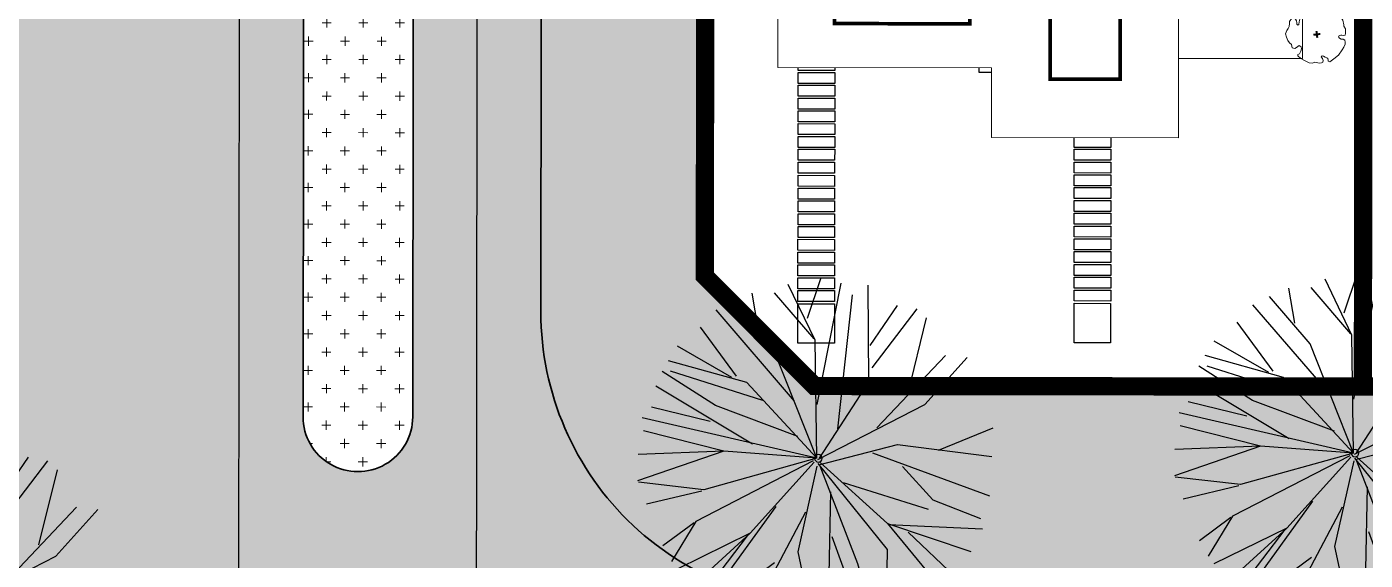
# Model space of a CAD drawing. Header units: millimetres. Extents: x -1030105 to 906887, y -616134 to 1220667.
# Drawn here: x -685619 to -649025, y -397549 to -382964 of the extents above; entities that cross this region are included whole.
import ezdxf

# ---------------------------------------------------------------- set-up
doc = ezdxf.new("R2010")
doc.units = ezdxf.units.MM
doc.header["$MEASUREMENT"] = 0
for name, pattern in [('ACAD_ISO10W100', [18.5, 12, -3, 0.5, -3]), ('DASHED', [0.75, 0.5, -0.25]), ('HIDDEN', [9.524999999999999, 6.35, -3.175])]:
    doc.linetypes.add(name, pattern=pattern)
doc.layers.add('+ toa do mong', color=7, linetype='Continuous', true_color=0xfa1a05)
for name, color, linetype, lineweight in [('240930  KHU B- TMB gời inno$0$A-WALL', 1, 'Continuous', 30), ('240930  KHU B- TMB gời inno$0$GFA', 6, 'Continuous', 0), ('QH_HTKT_GT_Chigioixaydung', 7, 'DASHED', 20), ('QH_HTKT_GT_Longduong', 7, 'Continuous', 35), ('QH_KTCQ_Caycanhquan', 97, 'Continuous', 18)]:
    doc.layers.add(name, color=color, linetype=linetype, lineweight=lineweight)
for name, color, linetype in [('240930  KHU B- TMB gời inno$0$DA-ELEV-PEN1', 8, 'Continuous'), ('240930  KHU B- TMB gời inno$0$DA-FLOR-PATT', 251, 'Continuous'), ('240930  KHU B- TMB gời inno$0$DA-WALL-PATT', 8, 'Continuous'), ('240930  KHU B- TMB gời inno$0$TMB-KHU B-XREF$0$Xref-LBC-Plot$0$DA-SITE-CNTR1', 8, 'Continuous'), ('DA-LANS-TREE', 7, 'Continuous'), ('Dat cong trinh cac loai', 6, 'Continuous'), ('KTCQ CẢNH QUAN', 192, 'Continuous'), ('N-cay lon', 192, 'Continuous'), ('ranh dat', 7, 'Continuous'), ('ranh dat DG', 224, 'Continuous'), ('T-timduong', 1, 'DASHED'), ('TMB-KHU B-XREF$0$Xref-LBC-Plot$0$DA-SITE-CNTR1', 8, 'Continuous')]:
    doc.layers.add(name, color=color, linetype=linetype)
doc.layers.add('TMB-KHU B-XREF$0$GRASS', color=95, linetype='Continuous', lineweight=0, transparency=0.6)

# ---------------------------------------------------------------- blocks, each defined once
blk = doc.blocks.new('*U1395')
at = {"layer": '240930  KHU B- TMB gời inno$0$DA-WALL-PATT'}
blk.add_lwpolyline([(-0.003229222828849743, -599.9999999912397), (-300.0032292184842, -599.9983853798185), (-299.9978471795839, 400.0017712514673), (0.002152816071429697, 400.000156640046)], close=True, dxfattribs=at)
blk = doc.blocks.new('*U1408')
at = {"color": 0, "linetype": 'ByBlock', "lineweight": -2, "transparency": 16777216, "rotation": 180.0003083671565}
for p in [(-652.041398928789, -240490.545235117), (-302.0413989338581, -240490.5433514037), (47.95860106107284, -240490.5414676903), (397.9586010560033, -240490.539583977), (747.9586010509342, -240490.5377002637), (1097.958601045865, -240490.5358165504), (1447.958601040796, -240490.533932837), (1797.958601035727, -240490.5320491237), (2147.958601030658, -240490.5301654104), (2497.958601025588, -240490.5282816971), (2847.958601020519, -240490.5263979837), (3197.95860101545, -240490.5245142704), (3547.958601010381, -240490.5226305571)]:
    blk.add_blockref('*U1395', p, dxfattribs=at)
blk = doc.blocks.new('*U1397')
at = {"layer": '240930  KHU B- TMB gời inno$0$DA-WALL-PATT'}
blk.add_lwpolyline([(-0.003229222828849743, -599.9999999912397), (-300.0032292184842, -599.9983853798185), (-299.9978471795839, 400.0017712514673), (0.002152816071429697, 400.000156640046)], close=True, dxfattribs=at)
blk = doc.blocks.new('*U1396')
at = {"color": 0, "linetype": 'ByBlock', "lineweight": -2, "transparency": 16777216, "rotation": 180.0003083671565}
for p in [(397.9586010560033, -240490.539583977), (747.9586010509342, -240490.5377002637), (1097.958601045865, -240490.5358165504), (1447.958601040796, -240490.533932837), (1797.958601035727, -240490.5320491237), (2147.958601030658, -240490.5301654104), (2497.958601025588, -240490.5282816971), (2847.958601020519, -240490.5263979837), (3197.95860101545, -240490.5245142704), (3547.958601010381, -240490.5226305571)]:
    blk.add_blockref('*U1397', p, dxfattribs=at)
blk = doc.blocks.new('*U1399')
at = {"layer": '240930  KHU B- TMB gời inno$0$DA-WALL-PATT'}
blk.add_lwpolyline([(-0.003229222828849743, -599.9999999912397), (-300.0032292184842, -599.9983853798185), (-299.9978471795839, 400.0017712514673), (0.002152816071429697, 400.000156640046)], close=True, dxfattribs=at)
blk = doc.blocks.new('*U1398')
at = {"color": 0, "linetype": 'ByBlock', "lineweight": -2, "transparency": 16777216, "rotation": 180.0003083671565}
for p in [(-1002.04139892372, -240490.5471188303), (-652.041398928789, -240490.545235117), (-302.0413989338581, -240490.5433514037), (47.95860106107284, -240490.5414676903), (397.9586010560033, -240490.539583977), (747.9586010509342, -240490.5377002637), (1097.958601045865, -240490.5358165504), (1447.958601040796, -240490.533932837), (1797.958601035727, -240490.5320491237), (2147.958601030658, -240490.5301654104), (2497.958601025588, -240490.5282816971), (2847.958601020519, -240490.5263979837), (3197.95860101545, -240490.5245142704), (3547.958601010381, -240490.5226305571)]:
    blk.add_blockref('*U1399', p, dxfattribs=at)
blk = doc.blocks.new('240930  KHU B- TMB gời inno$0$fgfgfrg')
at = {"color": 7}
blk.add_wipeout([(39980.46342275434, 15126.653310571086), (38070.46342275434, 15126.653310571086), (38070.46342275434, 9281.653310571082), (30865.463422754347, 9281.653310571082), (30865.463422754347, 10231.654774109109), (26755.463405896793, 10231.654774109109), (26755.463405896793, 10831.653310571084), (16170.462725696561, 10831.653310571084), (16170.462725696561, 17931.658903863914), (18320.46479738695, 17931.658903863914), (18320.46479738695, 18376.653310571113), (16970.463422754336, 18376.653310571113), (16970.463422754336, 18829.153318667028), (16520.46283136643, 18831.653327476488), (16520.46283136643, 22231.653311284637), (16970.463422754336, 22229.15330247517), (16970.46342275435, 22681.653310571084), (24425.45605765385, 22681.653310571084), (24425.45605765385, 22331.653271817966), (29570.463421449713, 22331.653271817966), (29570.463421449713, 23631.653152752384), (37812.25290149453, 23631.653152752384), (37812.25290149453, 20236.653310571062), (39980.46342275434, 20236.653310571055)], dxfattribs=at)
at = {"layer": '+ toa do mong', "linetype": 'HIDDEN', "ltscale": 100, "const_width": 99.99999999999999, "elevation": -2.40231413925581e-05}
blk.add_lwpolyline([(16970.46342275434, 22681.65331057108), (24425.45605765385, 22681.65331057108), (24425.45605765385, 22331.65327181797), (30510.46342275434, 22331.65327181797), (30510.46342275434, 22681.65248594318), (36520.46342275446, 22681.65248594463), (36520.46342275446, 18641.72010969356), (38380.46342275434, 18641.72010969358), (38380.46342275437, 16726.65331057109), (36520.4634227559, 16726.65331057109), (36520.46342275644, 14531.65331057105), (36870.46342275434, 14531.65331057105), (36870.46342275434, 10831.65331057108), (32415.46342275434, 10831.65331057108), (32415.46334905409, 11781.65436529567), (18320.46479738695, 11781.65327181796), (18320.46479738695, 18376.65331057111), (16970.46342275434, 18376.65331057111), (16970.46342275434, 22681.65331057108)], dxfattribs=at)
at = {"color": 7}
for points in [[(37812.25290149453, 20236.65331057106), (37812.25290149453, 23631.65315275239), (29570.46342144971, 23631.65315275239), (29570.46342144971, 22331.65327181797)], [(37812.25290149453, 18636.65525781979), (37812.25290149453, 18641.72010969357)]]:
    blk.add_lwpolyline(points, dxfattribs=at)
at = {"color": 7, "elevation": -2.402310795483055e-05}
blk.add_lwpolyline([(38070.46342275434, 9281.653310571082), (30865.46342275434, 9281.653310571082), (30865.46342275434, 10231.65477410911), (26755.46340589679, 10231.65477410911), (26755.46340589679, 12431.65331057112), (20665.46344019583, 12431.65331057112), (20665.46344019583, 20236.65331057109), (39980.46342275434, 20236.65331057106), (39980.46342275434, 15126.65331057109), (38070.46342275434, 15126.65331057109)], close=True, dxfattribs=at)
at = {"color": 252, "elevation": -2.402310795483055e-05}
blk.add_lwpolyline([(36470.46342275434, 10881.65331057108), (32465.46342275434, 10881.65331057108), (32465.46342275434, 11831.65477410911), (28355.46340589679, 11831.65477410911), (28355.46340589679, 14031.65331057112), (22265.46344019583, 14031.65331057112), (22265.46344019583, 18636.65331057109), (38380.46342275434, 18636.65331057106), (38380.46342275434, 16726.65331057109), (36470.46342275434, 16726.65331057109)], close=True, dxfattribs=at)
blk = doc.blocks.new('Xref Khu Spa-Wellness - TBM$0$TREE_T')
at = {"const_width": 100}
for points in [[(-123.743686707654, 123.7436867076467), (123.7436867076394, -123.7436867076467)], [(123.7436867076394, 123.7436867076467), (-123.7436867076394, -123.7436867076467)]]:
    blk.add_lwpolyline(points, dxfattribs=at)
blk = doc.blocks.new('Xref Khu Spa-Wellness - TBM$0$TREE_5')
at = {"layer": 'QH_KTCQ_Caycanhquan', "color": 114, "true_color": 0x139b48}
blk.add_lwpolyline([(-935.8052043020725, 1163.729876997881), (-781.0664177108556, 1298.991161259357), (-577.9716866482049, 1385.944714451209), (-423.232900056988, 1424.590717911255), (-249.1519124628976, 1453.575356581714), (-181.4534723367542, 1414.929171710275), (-142.7687756838277, 1289.329614988528), (-84.74187805317342, 1221.698972928803), (-17.04343790188432, 1192.71433425881), (40.98345973622054, 1221.698972928803), (31.31221188511699, 1347.298710919917), (60.32595539093018, 1424.590717911255), (79.6681563751772, 1472.898267642129), (244.0781907904893, 1472.898267642129), (369.8035285742953, 1434.252264111768), (592.2404606333002, 1376.283168251161), (775.9926960328594, 1212.037426657975), (824.3486405229196, 1163.729876997881), (959.7452261233702, 1105.760781065095), (1114.484012714587, 931.8534933435731), (1143.497461522929, 844.8999401517212), (1075.79931606818, 767.6077518211678), (1017.772123759612, 748.2848406890407), (979.0874271076173, 709.638655890245), (930.7317773010582, 642.0081950975582), (940.40273046121, 564.7160067670047), (1017.772123759612, 555.0544605664909), (1114.484012714587, 564.7160067670047), (1191.85340601299, 622.6851026983932), (1288.56500029657, 632.3466488970444), (1365.934688259847, 564.7160067670047), (1423.96158589609, 487.4238184364513), (1472.317530387081, 323.178076912649), (1481.988778204657, 168.5938815902919), (1501.330979188904, -159.8976014545187), (1433.632833734155, -440.0815348392352), (1356.263440435752, -691.2808295534924), (1288.56500029657, -720.2654682239518), (1240.209350477904, -681.6192833529785), (1182.182158169337, -613.9888225602917), (1124.155260538682, -623.6501874942333), (1037.114619421773, -642.9732798933983), (930.7317773010582, -662.296372293029), (872.7045849869028, -700.9423758247867), (863.0333371693268, -768.5730178840458), (969.4164739474654, -797.5574752166867), (1056.45682040602, -855.5265711485408), (1104.812764876522, -923.1572132077999), (1066.128068224527, -990.7878553378396), (988.7586749317124, -1068.079862329178), (785.6639438699931, -1174.356507992838), (717.9657984022051, -1290.294699784368), (572.8982596490532, -1377.248434313573), (340.7897850750014, -1415.894437845796), (108.6816051844507, -1454.540441305377), (-94.41312587726861, -1444.87889510626), (-133.0978225171566, -1386.909799175337), (-94.41312587726861, -1319.279338454828), (-123.5076104430482, -1166.998870359268), (-158.3361843349412, -1051.01933326479), (-245.4077663654462, -987.2307148086838), (-361.5031108781695, -998.8285959679633), (-401.6181620880961, -1151.07587907603), (-438.5748819764704, -1243.375660780352), (-567.9238436007872, -1307.985380935017), (-703.6970244115219, -1193.679600392003), (-829.4223621934652, -1184.018054192886), (-964.8186531243846, -1145.372050659731), (-1129.228687539697, -1048.756951268762), (-1264.625273158774, -942.4803056772798), (-1312.981217630208, -778.2345641553402), (-1332.323418614455, -652.6348260920495), (-1351.665914275683, -546.3581805010326), (-1429.035307568498, -420.7584424400702), (-1496.733453042805, -333.8048892477527), (-1496.733453042805, -130.9129628543742), (-1458.048756396398, -53.62095586303622), (-1322.652170789428, -43.95940966391936), (-1225.940576513298, -92.26695939479396), (-1158.242431038991, -159.8976014545187), (-1109.886486547999, -208.2051511849277), (-1042.18834109325, -217.8666973854415), (-1022.845845431089, -169.5591477253474), (-1100.215238723904, -43.95940966391936), (-1158.242431038991, 81.64032840030268), (-1274.29652097635, 139.609424259048), (-1341.994666451588, 178.2554277908057), (-1419.364059749991, 226.5629775212146), (-1467.720004214905, 352.1627155123278), (-1419.364059749991, 564.7160067670047), (-1264.625273158774, 786.9308442207985), (-1129.228687539697, 864.2228512139991), (-964.8186531243846, 951.1765857427381), (-935.8052043020725, 999.4841354736127), (-935.8052043020725, 1086.437688665465)], close=True, dxfattribs=at)
blk.add_blockref('Xref Khu Spa-Wellness - TBM$0$TREE_T', (0, 0), dxfattribs=at)
blk = doc.blocks.new('240930  KHU B- TMB gời inno$0$river dl')
at = {"layer": '240930  KHU B- TMB gời inno$0$DA-ELEV-PEN1', "elevation": -2.387004752399816e-05}
for points in [[(44510.42247818105, -41546.98781448425), (45588.39770571652, -41546.98781448425), (45588.39770571663, -42547.00115721859), (44510.42247818116, -42547.00115721859)], [(44532.63155389682, -49097.25537730697), (45610.60678143229, -49097.25537730697), (45610.60678143241, -50097.26872004131), (44532.63155389694, -50097.26872004131)]]:
    blk.add_lwpolyline(points, close=True, dxfattribs=at)
at = {"layer": '240930  KHU B- TMB gời inno$0$DA-FLOR-PATT'}
for points, elevation in [([(38542.71236580716, -40847.06850827967), (39872.15098892807, -40847.00507413645), (39872.15098892805, -43247.00461830801), (38542.230659745, -43247.00461830801)], -2.371709545742829e-05), ([(37202.14318874173, -42947.00501463883), (38202.14373229861, -42947.00554544312), (38202.14414882394, -45147.00605658754), (37202.14387609775, -45147.00683626628)], -2.387004752399816e-05)]:
    blk.add_lwpolyline(points, dxfattribs=dict(at, elevation=elevation))
at = {"color": 0}
for name, p in [('*U1408', (40599.19238787048, 198343.5348160778, -2.387004752399816e-05)), ('*U1398', (37108.12997432522, 190793.2634859285, -2.387004752399816e-05)), ('*U1396', (40621.40146358625, 190793.267253255, -2.387004752399816e-05))]:
    blk.add_blockref(name, p, dxfattribs=at)
at = {"layer": '240930  KHU B- TMB gời inno$0$GFA', "color": 7}
blk.add_blockref('240930  KHU B- TMB gời inno$0$fgfgfrg', (0, -59937.41418631504), dxfattribs=at)
at = {"layer": 'QH_KTCQ_Caycanhquan', "color": 116, "xscale": 0.5419740821941551, "yscale": 0.5419740821941551, "zscale": 0.5419740821941551, "rotation": 52.26164490895473}
blk.add_blockref('Xref Khu Spa-Wellness - TBM$0$TREE_5', (37151.06418149211, -35916.91066365815, -2.830727540303179), dxfattribs=at)
blk = doc.blocks.new('240930  KHU B- TMB gời inno$0$A$C55f665a7')
blk.add_wipeout([(366.20506403259867, -21.067754369462136), (364.60505584495377, -21.06774708449666), (364.60859303819154, -22.06783670074026), (362.1049970632557, -22.06831870103622), (362.1050604973972, -23.397757324157283), (359.70506095322753, -23.397757324157283), (359.70506095322753, -22.068780744404194), (353.2450549988756, -22.070024445390345), (353.2449683260638, -11.098053368247975), (355.20505718563845, -11.098037884574751), (355.20505718563845, 1.2522384476443449), (366.2050647856628, 1.2522384476443449)]).translate(0, 0, -6.067637539630688e-08).dxf.layer = '240930  KHU B- TMB gời inno$0$A-WALL'
at = {"layer": '240930  KHU B- TMB gời inno$0$GFA', "color": 0, "xscale": 0.0009999999999999996, "yscale": 0.0009999999999999996, "zscale": 0.0009999999999999996, "rotation": 270}
blk.add_blockref('240930  KHU B- TMB gời inno$0$river dl', (402.9520636876114, 18.26564038160723, 1.10867192371078e-08), dxfattribs=at)
blk = doc.blocks.new('11')
at = {"layer": 'N-cay lon', "color": 66, "linetype": 'Continuous', "true_color": 0x50710f, "extrusion": (0, 0, -1)}
for p, q in [((-0.6116700826678425, 5.458361273631454), (-2.685357840266079, 15.084900630638)), ((-0.8302361299283803, 8.8168726391159), (-2.005083761410788, 15.01787931006402)), ((-0.8493883115006611, 8.622475802898407), (-0.8975696181878448, 15.10504957591183)), ((-0.8493883115006611, 8.622475802898407), (1.045323515078053, 15.30620115064085)), ((2.994213696569204, 11.38457165937871), (1.861652409657836, 15.22577556571923)), ((3.013365878141485, 11.57896849489771), (3.338975594146177, 14.88394439616241)), ((-4.133730978239328, 8.749743212712929), (-3.539968090830371, 14.77650450798683)), ((-2.688717623474076, 3.89631178509444), (-6.258906268514693, 13.67028798907995)), ((4.552163167623803, 9.071830967906862), (8.763663751073182, 12.77912548230961)), ((4.571315349196084, 9.266227803425863), (6.916513547184877, 13.55003716493957)), ((5.859106640797108, 5.60598843335174), (8.899744088295847, 12.76571870362386)), ((-7.105644583934918, 7.864811137085781), (-9.443493473925628, 12.02107074880041)), ((-4.752530951518565, 6.651458175620064), (-11.38448619889095, 10.44561699568294)), ((5.859106640797108, 5.60598843335174), (10.534284307505, 11.23064443469048)), ((-10.38790316320956, 6.617809810675681), (-12.45171649148688, 9.372956201201305)), ((5.859106640797108, 5.60598843335174), (11.74155391193926, 9.541330049745739)), ((0.09554149047471583, 0.08856151672080159), (12.63639445579611, 8.864215150941163)), ((-7.977358507690951, 5.987649870570749), (-13.16829243919346, 7.676871613832191)), ((8.5225677608978, 4.75473024463281), (12.79361400497146, 7.670997572597116)), ((-8.906597997411154, 3.527382204541937), (-14.02092068805359, 5.994216812541708)), ((-5.739237043424509, 3.607897916343063), (-13.40010816266295, 6.718291698954999)), ((4.676960743963718, 3.366921102628112), (13.88387888949364, 6.189494345104322)), ((-9.718919388949871, 0.8592088383156806), (-13.99976349773351, 4.814326933119446)), ((9.223947986843996, 3.507824073778465), (14.44920178526081, 4.955966917099431)), ((6.838514467235655, 0.209474690258503), (13.98363183648326, 4.412984173279256)), ((8.898335756384768, 0.2028226505499333), (14.76157980330754, 3.943772460101172)), ((10.06333448016085, 0.8732064310461283), (15.17167018074542, 2.529254974797368)), ((-11.78074568673037, 2.240147592499852), (-15.08423802035395, 2.173043688293546)), ((9.888949779910035, 0.4978195379953831), (15.05875204247423, -0.01151484018191695)), ((-8.084376655053347, -0.6758399098180234), (-15.46921726164874, -0.3409481490962207)), ((-8.084376655053347, -0.6758399098180234), (-14.62791778787505, -4.349740362726152)), ((-8.22043147077784, -0.6624356457032263), (-13.86706846521702, -6.387666177004576)), ((-9.812703323666938, -1.487085062544793), (-15.35038618312683, -1.923028420656919)), ((4.995272194966674, -1.768176998477429), (15.27533105923794, -1.99581856909208)), ((0.7606273911660537, -2.921373998047784), (8.429372959653847, -11.52882298873737)), ((3.500699751777574, -2.995019322261214), (9.808945691445842, -11.46845622221008)), ((9.505881004733965, -3.390372392255813), (14.85004244628362, -3.524317363742739)), ((-2.755461977911182, -3.752770610153675), (-12.17316877830308, -8.713826596038416)), ((11.68270701391157, -3.604835589416325), (14.26954683591612, -5.233808728866279)), ((-9.186005893861875, -4.885883269598708), (-13.08914853422903, -6.85690089687705)), ((-5.338421904249117, -4.872383849695325), (-9.186005893861875, -4.885883269598708)), ((-1.412214121897705, -5.455481715966016), (-0.7393173871096224, -13.96259501669556)), ((-3.646397104370408, -5.824244604678825), (-9.798923477297649, -11.10706692188978)), ((7.683795922785066, -6.547913960414007), (12.75780169828795, -8.029332089005038)), ((7.819850738393143, -6.561318224528804), (13.02795736421831, -6.681858931202441)), ((1.952650231309235, -7.553674111375585), (8.140088119544089, -13.07072101789527)), ((9.53100219834596, -7.31877962895669), (11.28436595294625, -10.43601073417813)), ((-6.344280177727342, -8.110340944724157), (-8.04753669560887, -12.84998830524273)), ((2.67311361792963, -8.606099339202046), (3.847986771026626, -14.80710852472112)), ((-2.668976308079436, -9.84655071143061), (-2.097758449963294, -15.20284914784133)), ((-0.9789540028432384, -9.424099230673164), (2.74044710630551, -14.89427627623081)), ((4.209974919911474, -9.73903425829485), (5.187326695071533, -13.76125625800341))]:
    blk.add_line(p, q, dxfattribs=at)
at = {"layer": 'N-cay lon', "color": 66, "linetype": 'Continuous', "true_color": 0x5d8311, "extrusion": (0, 0, -1)}
for p, q in [((0.1338559113210067, 0.4774572739843279), (2.994213696569204, 11.38457165937871)), ((-2.820815979037434, 1.16112212673761), (-7.977358507690951, 5.987649870570749))]:
    blk.add_line(p, q, dxfattribs=at)
at = {"layer": 'N-cay lon', "color": 63, "linetype": 'Continuous', "true_color": 0xb1e746, "extrusion": (0, 0, -1)}
for p, q in [((-0.002122340258210897, 0.4908539948519319), (-0.8493883115006611, 8.622475802898407)), ((0.09554149047471583, 0.08856151672080159), (4.552163167623803, 9.071830967906862)), ((-0.4103378304280341, 0.5310718161053956), (-4.752530951518565, 6.651458175620064)), ((0.09554149047471583, 0.08856151672080159), (5.859106640797108, 5.60598843335174)), ((-0.5654682631138712, 0.350071701221168), (-8.906597997411154, 3.527382204541937)), ((2.563562806113623, 0.0417962558567524), (9.223947986843996, 3.507824073778465)), ((-0.2934096745448187, 0.3232682016678154), (-9.718919388949871, 0.8592088383156806)), ((-0.3125719137024134, 0.12876927992329), (-8.084376655053347, -0.6758399098180234)), ((-0.4294900120003149, 0.336674980353564), (-3.646397104370408, -5.824244604678825)), ((-0.04043676098808646, 0.101958237355575), (-2.668976308079436, -9.84655071143061)), ((0.09554149047471583, 0.08856151672080159), (8.898335756384768, 0.2028226505499333)), ((0.09554149047471583, 0.08856151672080159), (9.505881004733965, -3.390372392255813)), ((0.09554149047471583, 0.08856151672080159), (7.683795922785066, -6.547913960414007)), ((-2.954891307512298, -0.1997578092850745), (-9.517510571866296, -4.06808816245757)), ((-0.05958894244395196, -0.09243859816342592), (1.952650231309235, -7.553674111375585))]:
    blk.add_line(p, q, dxfattribs=at)
blk.add_circle((0, 2.328306436538696e-10), 0.3205625640602738, dxfattribs=at)

msp = doc.modelspace()

# ---------------------------------------------------------------- hatches: boundary and pattern name
at = {"layer": 'TMB-KHU B-XREF$0$GRASS', "true_color": 0x3d6827}
h = msp.add_hatch(dxfattribs=at)
h.set_pattern_fill('CROSS', color=79, scale=1150, angle=-0.06050618418760054)
h.set_pattern_definition([(359.9394938158123, (-1186721561.658635, -431575606.1119671), (287.8034488709474, 287.1962305079717), [143.75, -431.25]), (89.9394938158124, (-1186721489.859578, -431575678.0628293), (-287.1962305079717, 287.8034488709474), [143.75, -431.2500000000001])])
h.paths.add_polyline_path([(-533559.3022543939, -412396.3557009568), (-550059.2922211143, -412378.1594025557), (-550054.7164612752, -408228.9632897783), (-566554.7064268524, -408210.7669915964), (-566549.035807573, -403068.7785032275), (-583049.0257757967, -403050.5822052491), (-583044.3818859565, -398839.6099114438), (-599544.3718527083, -398821.4136137004), (-599540.5517170862, -395357.4009248861), (-632540.5316485376, -395321.0083278488), (-632537.7734135466, -392819.902711178), (-664083.6449031304, -392785.1137149002), (-667080.334662409, -389781.8071217443), (-667032.8272400422, -346703.1566730561), (-659011.7328204717, -346712.0023896156), (-654743.6698691796, -346601.0700485273), (-650417.0301981503, -346786.1891436448), (-646852.2259023094, -347141.33520868), (-635284.7082055816, -348293.759473799), (-628850.4048199076, -348934.7819969245), (-621539.647064077, -349663.1229037592), (-620955.1634332414, -349761.5181304307), (-605957.9419697826, -352286.23917238), (-605494.849234953, -352364.1991109647), (-594363.251420764, -355251.7041762996), (-591812.9050280452, -355913.2568920599), (-589885.1024591592, -356413.3236856902), (-577737.5193839595, -360848.6396990168), (-577111.5423337836, -361077.1971432377), (-561916.2537128702, -366022.6379917594), (-558917.3387849045, -366831.2129922558), (-558214.893016818, -367020.6078179546), (-533512.6961419622, -370134.9912833458)], flags=16)
edge = h.paths.add_edge_path(flags=16)
edge.add_arc((-603731.8583503875, -402476.0214243128), 1999.999995093765, 79.24205054446475, 111.8077090397192)
edge.add_arc((-603731.9421982414, -402476.0549736189), 1999.999996641774, 79.43289816906571, 111.8051218293736, ccw=False)
edge.add_arc((-641314.5408779834, -610386.0321547303), 213279.429229595, 79.74882462920488, 79.75063479246347, ccw=False)
edge = h.paths.add_edge_path()
edge.add_arc((-641314.541316194, -610386.0330461466), 212029.4303631054, 72.37608571312529, 76.65417698078068, ccw=False)
edge.add_arc((-483182.4375556665, -129512.2627136558), 294196.0309102509, 251.3794756085313, 258.7456329853456)
edge.add_arc((-539037.9076250147, -410204.8607136196), 8000.000000253191, 258.7456331942248, 359.9292735226718)
edge.add_line((-531037.9137202231, -410214.7359902072), (-531033.8052798365, -406886.4752494413))
edge.add_line((-531033.8052798365, -406886.4752494413), (-531016.3220344177, -392723.2418397921))
edge.add_arc((-518516.3315582364, -392738.6719593339), 12499.9999997284, 90.00652030302041, 179.9292735238665, ccw=False)
edge.add_line((-518517.7540676431, -380238.6720409126), (-456381.5257707039, -380231.600891738))
edge.add_arc((-456381.753372211, -378231.6009051069), 1999.999999624742, 270.0065203040176, 301.7770954267424)
edge.add_line((-455328.5213721886, -379931.8074668495), (-452259.7802823624, -378030.8053257081))
edge.add_arc((-451206.548283264, -379731.011886088), 1999.999997856429, 90.00652036325079, 121.77709542418859, ccw=False)
edge.add_line((-451206.7758869953, -377731.0119011641), (-449978.253223839, -377730.8720926577))
edge.add_line((-449978.253223839, -377730.8720926577), (-449858.5311114108, -369879.5950390508))
edge.add_line((-449858.5311114108, -369879.5950390508), (-452979.3446831545, -369867.0755265616))
edge.add_line((-452979.3446831545, -369867.0755265616), (-466387.727958226, -369682.1994930672))
edge.add_line((-466387.7279582261, -369682.1994930672), (-474398.0931259747, -369455.2380241838))
edge.add_line((-474398.0931259745, -369455.2380241838), (-485066.6460104801, -368980.4887844743))
edge.add_line((-485066.6460104801, -368980.4887844743), (-495688.5159361597, -368241.775505379))
edge.add_line((-495688.5159361598, -368241.775505379), (-506249.5888004175, -367165.2427324809))
edge.add_line((-506249.5888004175, -367165.2427324809), (-516735.750514456, -365677.0350242209))
edge.add_line((-516735.7505144561, -365677.0350242209), (-526324.8259875631, -363876.5382084046))
edge.add_line((-526324.825987563, -363876.5382084047), (-537436.4762740481, -361221.9772568148))
edge.add_line((-537436.4762738915, -361221.977256987), (-547672.3287190298, -358374.8399304579))
edge.add_line((-547672.3287191864, -358374.8399302856), (-557872.2684802401, -355336.1276925316))
edge.add_line((-557872.2684802401, -355336.1276925316), (-568068.1159165631, -352280.0637351124))
edge.add_line((-568068.1159165632, -352280.0637351124), (-578291.6917301388, -349380.8710377836))
edge.add_line((-578291.6917301388, -349380.8710377835), (-589287.5434670731, -346652.1747254361))
edge.add_line((-589287.5434669163, -346652.1747256084), (-598943.4442989827, -344717.789128879))
edge.add_line((-598943.4442989829, -344717.789128879), (-609394.6521467537, -343079.4059806458))
edge.add_line((-609394.6521467539, -343079.4059806458), (-619916.6447953737, -341832.4059163339))
edge.add_line((-619916.6447953735, -341832.4059163339), (-630497.6247732808, -340911.5584184745))
edge.add_line((-630497.6247732807, -340911.5584184745), (-641125.794630402, -340251.6329778049))
edge.add_line((-641125.7946302455, -340251.6329779772), (-651789.3568754887, -339787.3990683992))
edge.add_line((-651789.3568754885, -339787.3990683992), (-662476.514054771, -339453.6261968291))
edge.add_line((-662476.514054771, -339453.626196829), (-671054.2603926556, -339238.3258851499))
edge.add_arc((-651512.8295435794, -343496.5508544245), 19999.99998795462, 167.7069863636609, 179.9394938188666)
edge.add_line((-671512.8183794082, -343475.4302168773), (-671562.7527544863, -390760.3130296163))
edge.add_arc((-663562.7572149928, -390768.7612856064), 8000.000000230874, 179.9394938128131, 273.5573841411627)
edge.add_arc((-644876.9606588585, -669464.6324354797), 271321.6817620759, 93.84399328962624, 94.15254110235502)
edge.add_arc((-665151.6700097341, -389364.2283238679), 9511.733193303928, 273.7840726975784, 273.8631519595156)
edge.add_arc((-646230.901994565, -669559.5110004668), 271321.6549507653, 87.96284956994577, 93.86315167442342, ccw=False)
edge.add_arc((-641314.5343139465, -610386.0339958719), 212029.4300935248, 81.01338627566338, 88.72214946334589, ccw=False)
edge.add_arc((-607882.3445451672, -398983.8447167389), 1999.999996657137, 261.0133770046372, 291.8051110431384)
edge.add_line((-607139.4432279887, -400840.750104596), (-603742.8932294196, -399481.8748200368))
edge.add_arc((-602999.9915629618, -401338.7800760298), 2000.000003939958, 79.61400226483602, 111.80512173653881, ccw=False)
edge.add_arc((-641314.5359945609, -610386.0352602605), 214529.4314130453, 78.05336856685028, 79.61400222893297, ccw=False)
edge.add_arc((-597320.8378266208, -402459.8133971702), 1999.999999936239, 45.86224908736261, 78.05336855783281, ccw=False)
edge.add_line((-595928.0662209436, -401024.4781561266), (-593302.629129705, -403572.0601639972))
edge.add_arc((-591909.8575226339, -402136.7249213718), 2000.000002057522, 225.8622491002462, 256.6334595730394)
edge = h.paths.add_edge_path()
edge.add_arc((-433790.4390820782, -65691.60218357638), 314330.5045954241, 292.9575631118248, 293.2243189030247)
edge.add_line((-309839.8636669072, -354551.2929912352), (-309819.6582266861, -335308.5682422076))
edge.add_line((-309819.6582266861, -335308.5682422076), (-319574.9744448562, -339743.2314765624))
edge.add_line((-319574.9744446997, -339743.2314767347), (-329353.7637604295, -344106.2598151121))
edge.add_line((-329353.7637604296, -344106.2598151121), (-339169.3651954741, -348321.4115209544))
edge.add_line((-339169.3651954739, -348321.4115209544), (-349040.1848136017, -352314.7482760675))
edge.add_line((-349040.1848137584, -352314.7482758952), (-358984.6286755901, -356012.3317652018))
edge.add_line((-358984.6286755903, -356012.3317652018), (-369021.1028413236, -359340.2236716669))
edge.add_line((-369021.1028413235, -359340.2236716669), (-380045.8938441122, -362361.1952611325))
edge.add_line((-380045.8938441123, -362361.1952611325), (-380071.1783033492, -373809.9752963361))
edge.add_arc((-452788.0229181109, 30597.62235542212), 410893.227650483, 280.1934719776777, 290.158590944339)
edge = h.paths.add_edge_path()
edge.add_arc((-452788.0233196365, 30597.6222824165), 410893.2276341488, 271.8225653600285, 277.990184576727)
edge.add_arc((-452788.0281871899, 30597.62180493004), 410893.2279757706, 277.990185258125, 279.4859518866442)
edge.add_line((-385070.4502209646, -374677.068289332), (-385046.2125644851, -363628.0923629864))
edge.add_line((-385046.2125646416, -363628.0923628141), (-389442.2881832149, -364596.0274589415))
edge.add_line((-389442.2881832151, -364596.0274589416), (-399839.8418920338, -366454.6777577833))
edge.add_line((-399839.8418920338, -366454.6777577833), (-410340.9597778612, -367851.5262092735))
edge.add_line((-410340.9597778611, -367851.5262092734), (-420925.5554210673, -368838.881513532))
edge.add_line((-420925.5554210672, -368838.881513532), (-431573.5423988742, -369469.0523668732))
edge.add_line((-431573.5423987177, -369469.0523670455), (-442264.8342861237, -369794.3474709991))
edge.add_line((-442264.8342861235, -369794.3474709991), (-449858.6009173275, -369884.1728831059))
edge.add_line((-449858.6009174841, -369884.1728829336), (-449980.8752274408, -377719.6721111399))
edge.add_arc((-447707.7013269858, -191040.0520135053), 186693.4596589888, 269.3023510881146, 271.0289058088959)
edge.add_arc((-444335.9440600595, -379703.3163517815), 2000.000005183339, 58.235945501463675, 90.55390858637747, ccw=False)
edge.add_line((-443283.0990634491, -378002.8701063144), (-440313.2819268517, -379841.6563218203))
edge.add_arc((-439260.4369636478, -378141.2100614108), 2000.000000255111, 238.2359465356805, 256.7213871383884)
at = {"layer": 'TMB-KHU B-XREF$0$GRASS', "true_color": 0x83ac2a}
h = msp.add_hatch(dxfattribs=at)
h.set_pattern_fill('CROSS', color=65, scale=2000, angle=-0.06050618418760054)
h.set_pattern_definition([(359.9394938158123, (-1186721558.212162, -431575598.5652471), (500.5277371668651, 499.4717052312552), [250, -750.0000000000001]), (89.9394938158124, (-1186721433.344235, -431575723.6971814), (-499.4717052312551, 500.5277371668651), [250.0000000000001, -750.0000000000002])])
edge = h.paths.add_edge_path()
edge.add_line((-675065.7832825985, -393628.1950475218), (-675024.8455156327, -354862.5645377247))
edge.add_arc((-676024.8449579012, -354861.5085056515), 999.9999998703706, -0.06050619207570057, 170.7104226065867)
edge.add_arc((-599787.9711952712, -367331.535729474), 78250.00000041354, 170.7104226098705, 179.9394938132963)
edge.add_line((-678037.9275632983, -367248.901227119), (-678065.7816099206, -393625.0269517723))
edge.add_arc((-676565.7824462596, -393626.6109996471), 1500.000000063735, 179.9394938169081, 359.9394938201953)

# ---------------------------------------------------------------- next in the draw order: block references
at = {"extrusion": (2.640915683520526e-09, -1.169969117981692e-09, 1), "xscale": 1000, "yscale": 1000, "zscale": 1000, "rotation": 359.939493815354}
msp.add_blockref('240930  KHU B- TMB gời inno$0$A$C55f665a7', (-1017362.464072716, -363899.1368995138, 200.7298921211862), dxfattribs=at)

# ---------------------------------------------------------------- next in the draw order: hatches: boundary and pattern name
at = {"layer": 'DA-LANS-TREE', "true_color": 0x878787}
h = msp.add_hatch(color=252, dxfattribs=at)
h.dxf.hatch_style = 1
h.paths.add_polyline_path([(-658873.1622604013, -403037.5252910231), (-658072.0308471194, -398488.9705876001, 0.004608301134458799), (-663066.2599289019, -398753.3395744568, -0.4328354817856339), (-671562.7527545178, -390760.3130302741), (-671512.8183794082, -343475.4302168773, -0.1025779447119858), (-669855.7426457722, -335525.5071045178), (-654886.1815337823, -301077.6521688809), (-651874.4791283472, -289741.6271869488), (-651259.8413910281, -288324.3924001218), (-655393.6573555423, -286546.26237814), (-656002.9450496258, -287951.1610081965), (-660389.0491939113, -298686.3246054216), (-674079.6583304764, -330190.882812852, 0.1025784749789194), (-681536.5744228538, -365965.7100744477), (-681565.7796584626, -393621.3308400644, -0.3689872543247017), (-688324.5302701117, -401516.0029195513, 0.002996671860204057), (-691534.2827954604, -402039.8492967127), (-690996.4702891028, -406519.8956132186, -0.0303022457652634)])
h.paths.add_polyline_path([(-678065.7816099203, -393625.0269517723), (-678037.9275632983, -367248.9012305803, -0.0402912013048052), (-677011.7300550141, -354700.0842049818, -0.9225386098580906), (-675024.8455157895, -354862.5645375524), (-675065.7832827708, -393628.1950476784, -1)], flags=16)
at = {"layer": 'DA-LANS-TREE', "true_color": 0xc1a88b}
h = msp.add_hatch(dxfattribs=at)
h.set_pattern_fill('AR-B88', color=253, scale=100, angle=-0.06050618418760054)
h.set_pattern_definition([(359.9394938158123, (-1186721561.658635, -431575606.1119671), (0.8448255484879041, 799.9995539184962), []), (89.9394938158124, (-1186721561.658635, -431575606.1119671), (-399.1549514107602, 800.42196669274), [800.0000000000002, -800.0000000000002])])
edge = h.paths.add_edge_path()
edge.add_line((-681565.7796586349, -393621.330840221), (-681536.574422838, -365965.7100741188))
edge.add_arc((-591536.6243211892, -366060.7529574048), 90000.00028574887, 177.2152552349857, 179.9394938102781, ccw=False)
edge.add_line((-681430.3443616377, -361688.2080760916), (-686008.1165829165, -361502.5848428652))
edge.add_line((-686008.1165829164, -361502.5848428652), (-686045.7687045923, -395644.6731733908))
edge.add_line((-686045.7687045923, -395644.6731733908), (-689049.0752963228, -398641.3629304299))
edge.add_line((-689049.0752963228, -398641.3629304299), (-703449.0665411256, -398625.4825252843))
edge.add_line((-703449.0665411258, -398625.4825252842), (-703451.7349848839, -401045.1675911956))
edge.add_line((-703451.7349847273, -401045.1675913678), (-718451.7258627908, -401028.625502039))
edge.add_line((-718451.7258627908, -401028.625502039), (-718455.0541587735, -404046.6485860667))
edge.add_line((-718455.0541587735, -404046.6485860667), (-733455.0450376828, -404030.106497192))
edge.add_line((-733455.0450376826, -404030.106497192), (-733459.4744089617, -408046.5590708123))
edge.add_line((-733459.4744089618, -408046.5590708124), (-748459.4652868687, -408030.0169816557))
edge.add_line((-748459.4652870251, -408030.0169814834), (-748464.2322786318, -412352.6164529119))
edge.add_line((-748464.232278632, -412352.616452912), (-763464.2231571653, -412336.0743630662))
edge.add_line((-763464.2231571651, -412336.0743630662), (-763468.0829774045, -415836.0722355442))
edge.add_line((-763468.0829774046, -415836.0722355442), (-762547.8892786391, -419622.9374606108))
edge.add_arc((-806510.5968675076, -238681.8479014581), 186205.2565030312, 283.6563609440794, 286.6447903439455)
edge.add_arc((-608325.5558022913, -878314.9162006485), 483440.0888909462, 101.28737821869203, 107.43485106504289, ccw=False)
edge.add_arc((-646227.4517619095, -669551.9641312767), 271321.655091696, 98.92582157447117, 102.06713864912717, ccw=False)
edge.add_arc((-689565.7751973299, -393612.8825847635), 7999.999999571735, 278.9258215730435, 359.9394938156965)

# ---------------------------------------------------------------- next in the draw order: linework, layer by layer
at = {"layer": '240930  KHU B- TMB gời inno$0$TMB-KHU B-XREF$0$Xref-LBC-Plot$0$DA-SITE-CNTR1'}
msp.add_lwpolyline([(-649083.654025756, -392801.6558048555), (-649033.0599173496, -346924.0681287828)], dxfattribs=at)
at = {"layer": 'Dat cong trinh cac loai', "extrusion": (2.655489506349529e-09, 1.263057379239647e-08, 0.9999999999999999)}
for points, elevation in [([(-649040.3910518643, -346908.2359938753), (-650290.4063276257, -346783.7614157717), (-654751.016105839, -346585.5050225352), (-667040.168688213, -346688.1664602999), (-667085.6611465055, -389766.8190836743), (-664088.8309150897, -392769.9855065736), (-649088.8392791697, -392785.825985948)], -0.1633311459409699), ([(-632496.2309082269, -348555.6804328235), (-649040.3910518643, -346908.2359938753), (-649088.8392791697, -392785.825985948), (-632542.9578325413, -392803.2989747043)], -0.1633311459409682)]:
    msp.add_lwpolyline(points, close=True, dxfattribs=dict(at, elevation=elevation))
at = {"layer": 'QH_HTKT_GT_Chigioixaydung', "ltscale": 6, "const_width": 500.0000000000001, "flags": 128}
msp.add_lwpolyline([(-566549.035807573, -403068.7785032275), (-566554.7064268524, -408210.7669915964), (-550054.7164612752, -408228.9632897783), (-550059.2922211143, -412378.1594025557), (-533559.3022543939, -412396.3557009568), (-533512.6961419622, -370134.9912833458), (-558214.893016818, -367020.6078179546), (-558917.3387849045, -366831.2129922558), (-561916.2537128702, -366022.6379917594), (-577111.5423337836, -361077.1971432377), (-577737.5193839595, -360848.6396990168), (-589885.1024591592, -356413.3236856902), (-591812.9050280452, -355913.2568920599), (-594363.251420764, -355251.7041762996), (-605494.849234953, -352364.1991109647), (-605957.9419697826, -352286.23917238), (-620955.1634332414, -349761.5181304307), (-621539.647064077, -349663.1229037592), (-628850.4048199076, -348934.7819969245), (-635284.7082055816, -348293.759473799), (-646852.2259023094, -347141.33520868), (-650417.0301981503, -346786.1891436448), (-654743.6698691796, -346601.0700485273), (-659011.7328204717, -346712.0023896156), (-667032.8272400422, -346703.1566730561), (-667080.334662409, -389781.8071217443), (-664083.6449031304, -392785.1137149002), (-632537.7734135466, -392819.902711178), (-632540.5316485376, -395321.0083278488), (-599540.5517170862, -395357.4009248861), (-599544.3718527083, -398821.4136137004), (-583044.3818859565, -398839.6099114438), (-583049.0257757967, -403050.5822052491)], close=True, dxfattribs=at)
at = {"layer": 'QH_HTKT_GT_Longduong', "flags": 128}
msp.add_lwpolyline([(-654886.1815337823, -301077.6521688809), (-669855.7426454118, -335525.5071038756, 0.1025779447204965), (-671512.8183794082, -343475.4302168773), (-671562.7527545178, -390760.3130302741, 0.4328354817859161), (-663066.2599289019, -398753.3395744568, -0.02441914150567594), (-636582.6189833661, -398401.7885377115, -0.0336484771652842), (-608191.3058385048, -400951.7478551347, 0.1351685866064384), (-607135.9967539853, -400833.2033848194), (-603739.4467552439, -399474.3281001037, -0.141391322153959), (-602635.9875498521, -399364.0022367603, -0.006809654250868236), (-596903.3903564855, -400495.5850029744, -0.141396841914125), (-595924.58867623, -401016.9615864794), (-593299.1826557019, -403564.5134442205, 0.135168586330297), (-592368.0735246507, -404075.1658085897, -0.01866798122807335), (-577115.4592864297, -408300.7786354351, 0.03215202351534337), (-540595.7817576595, -418043.4772580261, 0.472610506114411), (-531034.4672458752, -410207.1892701174), (-531012.8755608997, -392715.6951198276, -0.4138187356570385), (-518514.3075937964, -380231.1253209637)], format="xyb", dxfattribs=at)
msp.add_lwpolyline([(-675065.7832825985, -393628.1950475218), (-675024.8455156328, -354862.5645377247, 0.9225386098518931), (-677011.7300550141, -354700.0842049818, 0.0402912012939618), (-678037.9275632983, -367248.901227119), (-678065.7816099203, -393625.0269517723, 1.000000000066609)], format="xyb", close=True, dxfattribs=at)
at = {"layer": 'ranh dat'}
for points in [[(-599540.5517170862, -395357.4009248861), (-632540.5316485376, -395321.0083278488), (-632537.7734135466, -392819.902711178), (-664083.6449031304, -392785.1137149002), (-667080.334662409, -389781.8071217443), (-667032.8272400422, -346703.1566730561), (-659011.7328204717, -346712.0023896156), (-654743.6698691796, -346601.0700485273), (-650417.0301981503, -346786.1891436448), (-646852.2259023094, -347141.33520868), (-635284.7082055816, -348293.759473799), (-628850.4048199076, -348934.7819969245), (-621539.647064077, -349663.1229037592), (-620955.1634332414, -349761.5181304307), (-605957.9419697826, -352286.23917238), (-605494.849234953, -352364.1991109647), (-594363.251420764, -355251.7041762996)], [(-649083.654025756, -392801.6558048555), (-649033.0599173496, -346924.0681287828)]]:
    msp.add_lwpolyline(points, dxfattribs=at)
at = {"layer": 'ranh dat DG'}
msp.add_lwpolyline([(-667032.8272400422, -346703.1566730561), (-667080.334662409, -389781.8071217443), (-664083.6449031304, -392785.1137149002), (-632537.7734135466, -392819.902711178), (-632540.5316485376, -395321.0083278488), (-599540.5517170862, -395357.4009248861)], dxfattribs=at)
at = {"layer": 'T-timduong', "color": 242, "linetype": 'ACAD_ISO10W100'}
for p, q in [((-673324.4628951019, -401848.1958319258), (-673254.5731392291, -335666.7540476824)), ((-679825.2458275976, -402586.1539460147), (-679787.9265871542, -367247.0531712024))]:
    msp.add_line(p, q, dxfattribs=at)
at = {"layer": 'TMB-KHU B-XREF$0$Xref-LBC-Plot$0$DA-SITE-CNTR1', "extrusion": (2.655489506349529e-09, 1.263057379239647e-08, 0.9999999999999999), "const_width": 500.0000000000001, "elevation": -0.1633311459409672}
msp.add_lwpolyline([(-649088.8392791697, -392785.825985948), (-649040.3910518643, -346908.2359938753)], dxfattribs=at)

# ---------------------------------------------------------------- next in the draw order: block references
at = {"layer": 'KTCQ CẢNH QUAN', "xscale": 320.0000000000005, "yscale": 320.0000000000005, "zscale": 320.0000000000005, "rotation": 131.9977580735893}
for p in [(-663976.7072463671, -394763.4466568311), (-649302.7720086218, -394622.2840925771), (-687738.3234649259, -398913.9941246065)]:
    msp.add_blockref('11', p, dxfattribs=at)

doc.saveas('drawing.dxf')
